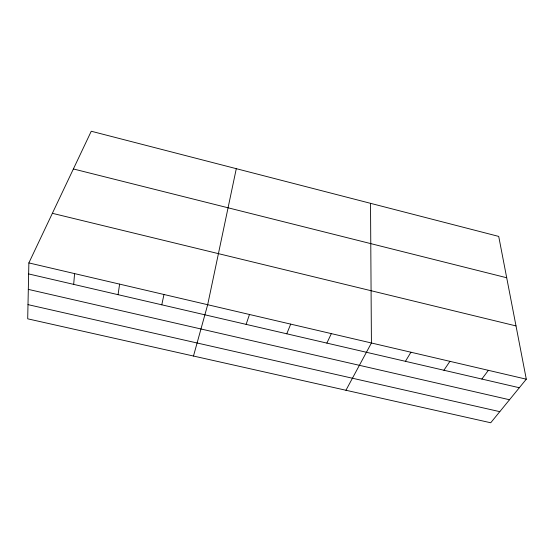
<?xml version="1.0" encoding="UTF-8"?>
<svg xmlns="http://www.w3.org/2000/svg" width="554" height="554" viewBox="0 0 554 554"><rect width="100%" height="100%" fill="white"/><g stroke="black" fill="none" stroke-linecap="round" stroke-linejoin="round"><path stroke-width="0.83" d="M28.87 262.915L27.7 318.82L490.726 422.764L526.3 379.192L498.718 236.413L91.258 131.236L28.87 262.915L526.3 379.192M73.682 284.382L74.582 273.6M118.064 294.673L119.609 284.126M236.295 168.672L207.681 304.707L193.484 356.035M161.789 304.818L163.97 294.493M246.114 324.374L249.487 314.485M286.771 333.806L290.705 324.118M326.867 343.106L331.347 333.619M345.945 390.265L371.422 342.988L370.515 203.318M405.424 361.326L410.943 352.226M443.906 370.245L449.924 361.333M481.862 379.054L488.372 370.321M27.998 304.631L499.798 411.657M28.316 289.382L509.514 399.753M28.642 273.932L519.32 387.738M52.367 213.311L516.009 325.918M73.384 168.956L506.702 277.755"/></g></svg>
